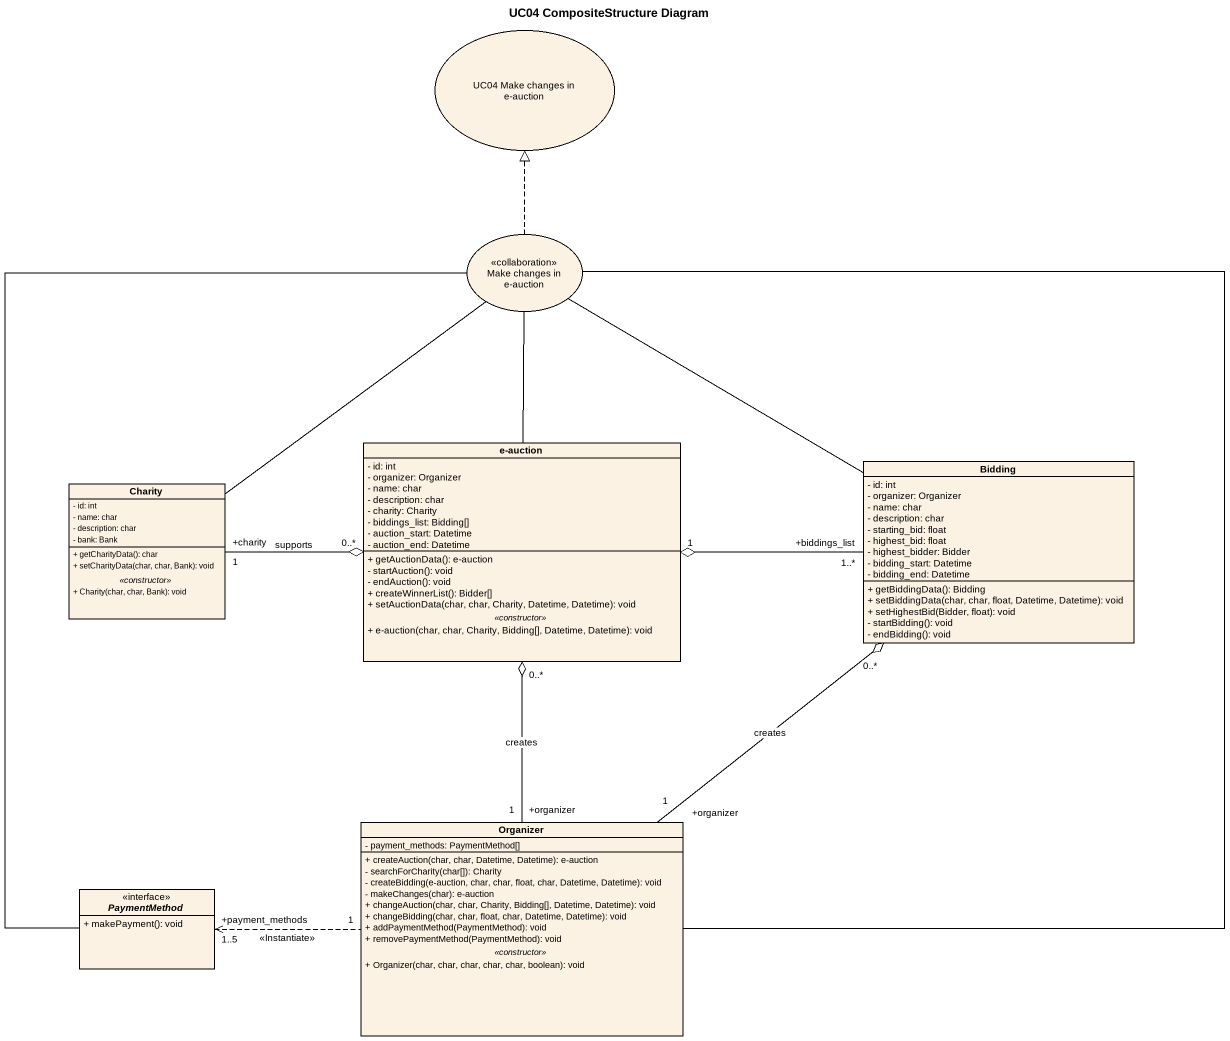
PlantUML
@startuml
title UC04 CompositeStructure Diagram
allowmixing
hide circle
hide empty members
skinparam classAttributeIconSize 0
usecase "UC04 Make changes in e-auction" as UC04_Make_changes_in_e
usecase "Make changes in e-auction" as Make_changes_in_e_auction <<collaboration>>
class "e-auction" as e_auction {
  - id: int
  - organizer: Organizer
  - name: char
  - description: char
  - charity: Charity
  - biddings_list: Bidding[]
  - auction_start: Datetime
  - auction_end: Datetime
  --
  + getAuctionData(): e-auction
  - startAuction(): void
  - endAuction(): void
  + createWinnerList(): Bidder[]
  + setAuctionData(char, char, Charity, Datetime, Datetime): void
  .. <<constructor>> ..
  + e-auction(char, char, Charity, Bidding[], Datetime, Datetime): void
}
class Charity {
  - id: int
  - name: char
  - description: char
  - bank: Bank
  --
  + getCharityData(): char
  + setCharityData(char, char, Bank): void
  .. <<constructor>> ..
  + Charity(char, char, Bank): void
}
class Bidding {
  - id: int
  - organizer: Organizer
  - name: char
  - description: char
  - starting_bid: float
  - highest_bid: float
  - highest_bidder: Bidder
  - bidding_start: Datetime
  - bidding_end: Datetime
  + getBiddingData(): Bidding
  + setBiddingData(char, char, float, Datetime, Datetime): void
  + setHighestBid(Bidder, float): void
  - startBidding(): void
  - endBidding(): void
}
class Organizer {
  - payment_methods: PaymentMethod[]
  --
  + createAuction(char, char, Datetime, Datetime): e-auction
  - searchForCharity(char[]): Charity
  - createBidding(e-auction, char, char, float, char, Datetime, Datetime): void
  - makeChanges(char): e-auction
  + changeAuction(char, char, Charity, Bidding[], Datetime, Datetime): void
  + changeBidding(char, char, float, char, Datetime, Datetime): void
  + addPaymentMethod(PaymentMethod): void
  + removePaymentMethod(PaymentMethod): void
  .. <<constructor>> ..
  + Organizer(char, char, char, char, char, boolean): void
}
interface PaymentMethod {
  + makePayment(): void
}
Make_changes_in_e_auction .up.|> UC04_Make_changes_in_e
e_auction -up- Make_changes_in_e_auction
Charity -up- Make_changes_in_e_auction
Charity "+charity\n1" -right-o "0..*" e_auction : supports
Bidding -left- Make_changes_in_e_auction
Bidding "+biddings_list\n1..*" -left-o "1" e_auction
Organizer -up- Make_changes_in_e_auction
Organizer "+organizer\n1" -up-o "0..*" e_auction : creates
Organizer "+organizer\n1" -up-o "0..*" Bidding : creates
PaymentMethod -up- Make_changes_in_e_auction
PaymentMethod "+payment_methods\n1..5" <.right. "1" Organizer : <<Instantiate>>
@enduml
